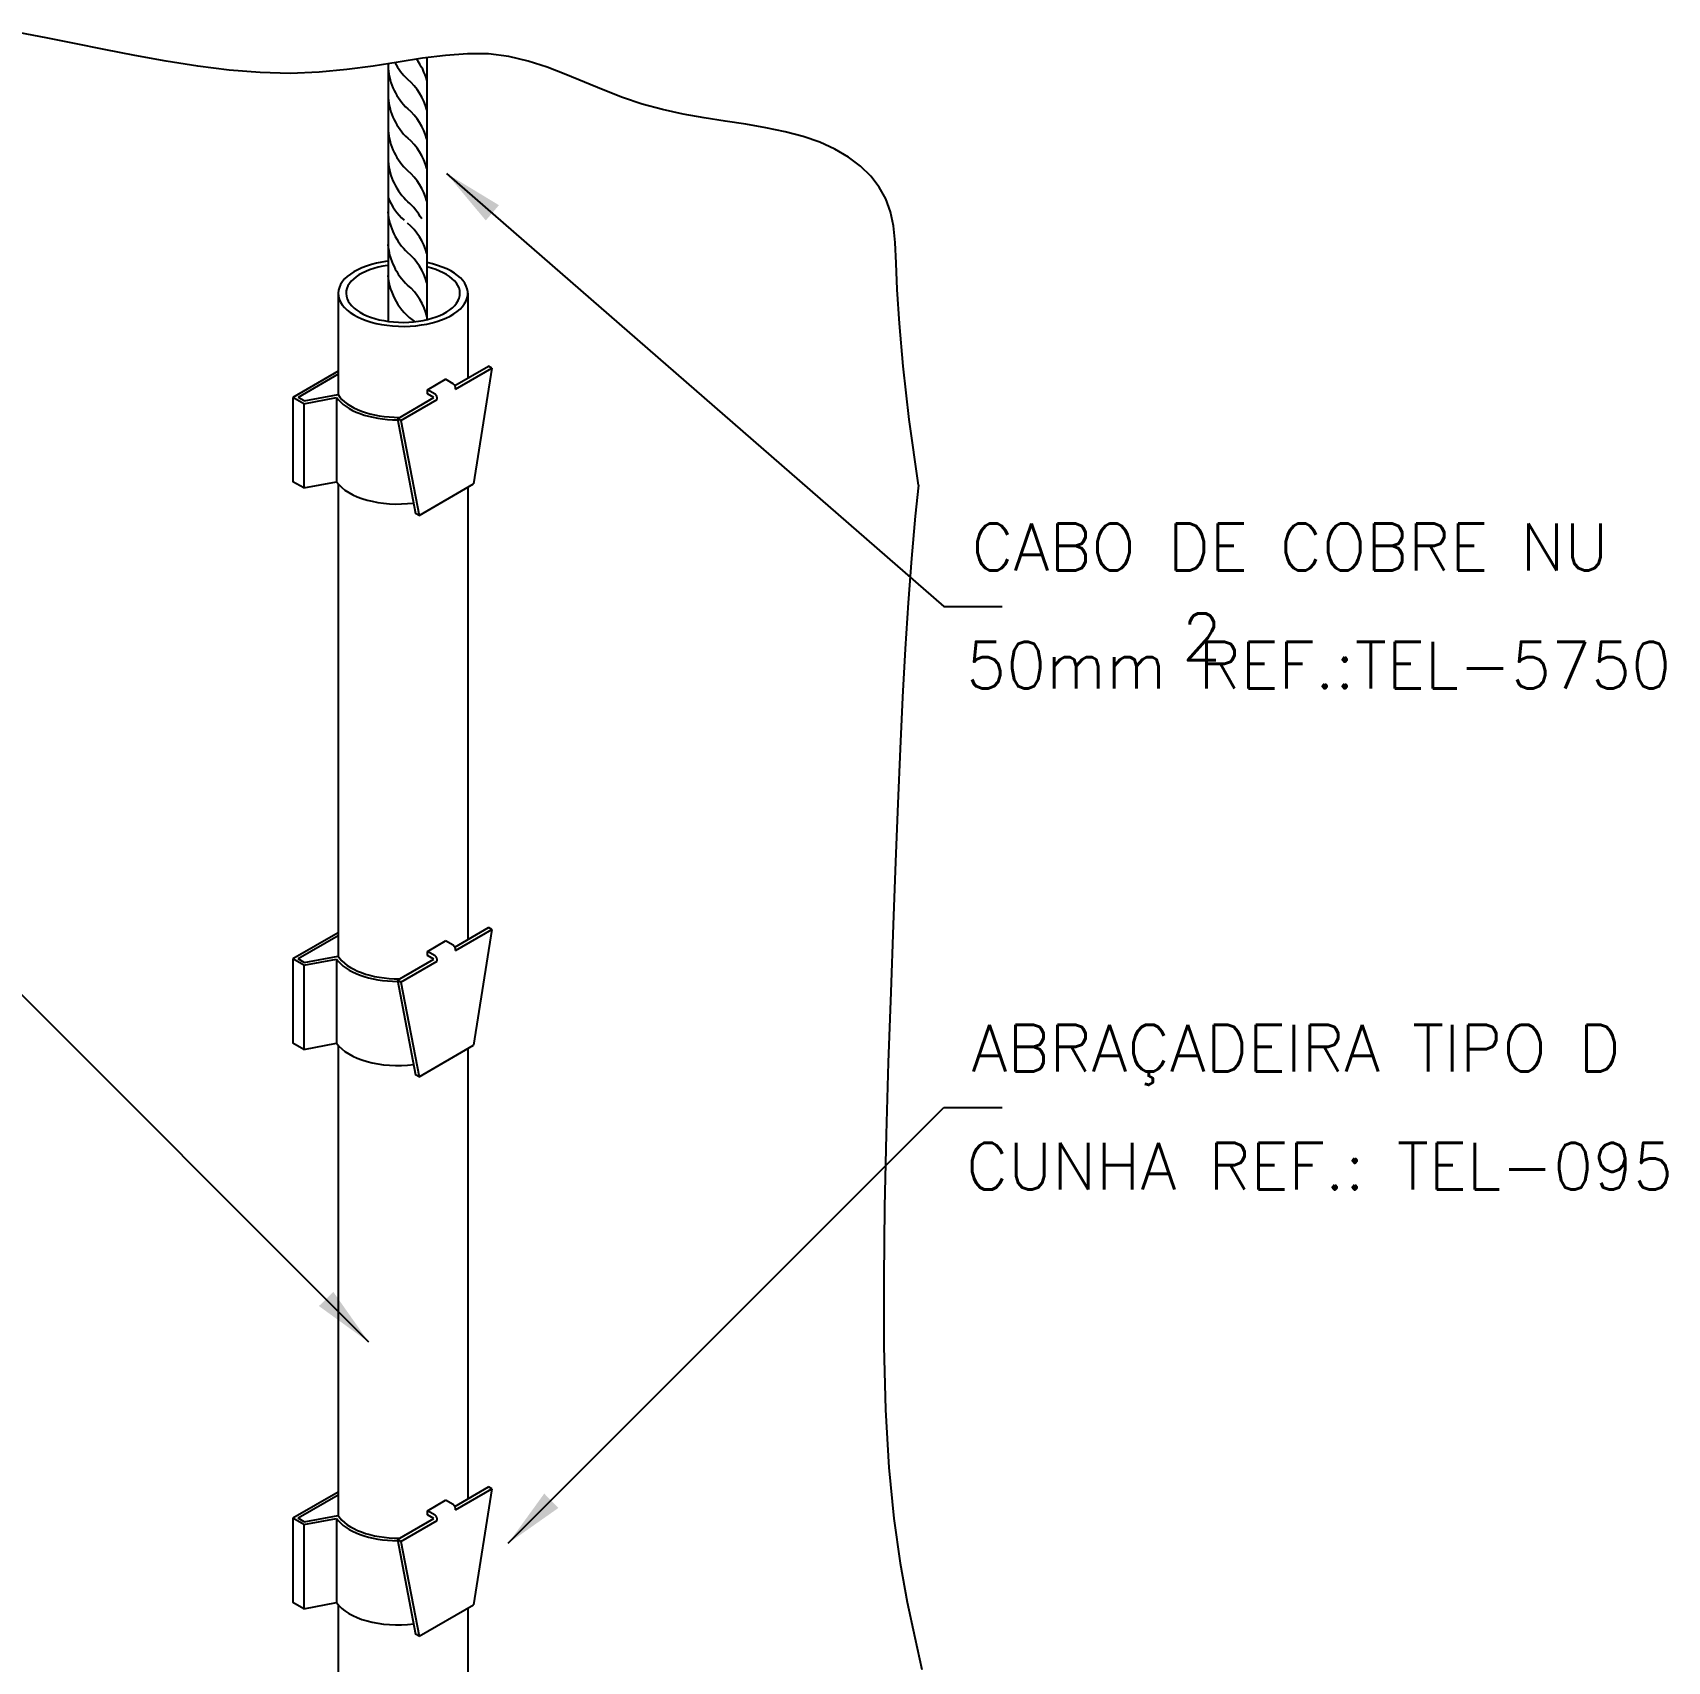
# Model space of a CAD drawing. Header units: millimetres. Extents: x -4973.8 to -4954.5, y -4694.7 to -4675.4.
# Drawn here: x -4968.25 to -4961.26, y -4682.41 to -4675.45 of the extents above; entities that cross this region are included whole.
import ezdxf

# ---------------------------------------------------------------- set-up
doc = ezdxf.new("R2010")
doc.units = ezdxf.units.MM
doc.header["$LTSCALE"] = 10
doc.layers.add('Termotécnica', color=7, linetype='Continuous')
doc.styles.add('r80', font='romans.shx')

msp = doc.modelspace()

# ---------------------------------------------------------------- linework, layer by layer
at = {"layer": 'Termotécnica', "color": 2}
for p, q in [((-4966.567, -4675.5531), (-4966.567, -4676.6725)), ((-4966.7333, -4675.5784), (-4966.7333, -4676.6803)), ((-4966.9462, -4676.5606), (-4966.9462, -4676.9953)), ((-4966.3919, -4676.5606), (-4966.3919, -4676.9229)), ((-4966.9462, -4676.9464), (-4966.9462, -4676.9947)), ((-4966.9462, -4677.375), (-4966.9462, -4679.396)), ((-4966.3919, -4677.3895), (-4966.3919, -4679.3243)), ((-4966.9462, -4679.3478), (-4966.9462, -4679.3962)), ((-4966.9462, -4679.7758), (-4966.9462, -4680.0386)), ((-4966.3919, -4679.7909), (-4966.3919, -4681.7165)), ((-4966.9462, -4680.0386), (-4966.9462, -4681.7883)), ((-4966.3919, -4681.3212), (-4966.3919, -4681.7165)), ((-4966.9462, -4682.1676), (-4966.9462, -4683.5876)), ((-4966.3919, -4682.1831), (-4966.3919, -4683.5165))]:
    msp.add_line(p, q, dxfattribs=at)
at = {"layer": 'Termotécnica', "color": 2, "ltscale": 1.6}
for p, q in [((-4966.4835, -4676.0475), (-4964.3557, -4677.9001)), ((-4966.8161, -4681.0456), (-4970.532, -4677.3298)), ((-4964.3557, -4677.9001), (-4964.1057, -4677.9001)), ((-4966.219, -4681.9062), (-4964.3557, -4680.0429)), ((-4964.3557, -4680.0429), (-4964.1057, -4680.0429))]:
    msp.add_line(p, q, dxfattribs=at)
at = {"layer": 'Termotécnica', "color": 3}
for p, q in [((-4966.9462, -4676.8936), (-4967.1402, -4677.0056)), ((-4966.4478, -4676.9551), (-4966.3034, -4676.8718)), ((-4966.4449, -4676.9701), (-4966.2891, -4676.8801)), ((-4966.2891, -4676.8801), (-4966.367, -4677.3751)), ((-4966.2891, -4676.8801), (-4966.3034, -4676.8718)), ((-4966.9462, -4676.9066), (-4967.1177, -4677.0056)), ((-4966.5649, -4676.9733), (-4966.487, -4676.9283)), ((-4966.5323, -4676.9921), (-4966.5649, -4676.9733)), ((-4966.5649, -4676.9908), (-4966.5649, -4676.9733)), ((-4966.4543, -4676.9471), (-4966.487, -4676.9283)), ((-4966.4449, -4676.9701), (-4966.4449, -4676.9645)), ((-4967.1402, -4677.0056), (-4967.1402, -4677.3661)), ((-4967.0934, -4677.0326), (-4967.1402, -4677.0056)), ((-4967.0914, -4677.0207), (-4967.1177, -4677.0056)), ((-4967.0934, -4677.0326), (-4966.9532, -4677.0061)), ((-4967.0934, -4677.0326), (-4967.0934, -4677.3931)), ((-4967.0914, -4677.0207), (-4966.9472, -4676.9935)), ((-4966.9532, -4677.0061), (-4966.9532, -4677.3661)), ((-4966.6931, -4677.0968), (-4966.5372, -4677.0068)), ((-4966.6788, -4677.1051), (-4966.5229, -4677.0151)), ((-4966.5372, -4677.0068), (-4966.5649, -4676.9908)), ((-4966.6788, -4677.1051), (-4966.6931, -4677.0968)), ((-4966.6931, -4677.0968), (-4966.6152, -4677.5018)), ((-4966.6788, -4677.1051), (-4966.6008, -4677.5101)), ((-4967.0934, -4677.3931), (-4967.1402, -4677.3661)), ((-4967.0934, -4677.3926), (-4966.9532, -4677.3661)), ((-4966.6008, -4677.5101), (-4966.367, -4677.3751)), ((-4966.6008, -4677.5101), (-4966.6152, -4677.5018)), ((-4966.4478, -4679.3566), (-4966.3034, -4679.2732)), ((-4966.4449, -4679.3715), (-4966.2891, -4679.2815)), ((-4966.2891, -4679.2815), (-4966.367, -4679.7765)), ((-4966.2891, -4679.2815), (-4966.3034, -4679.2732)), ((-4966.9462, -4679.295), (-4967.1402, -4679.407)), ((-4966.9462, -4679.308), (-4967.1177, -4679.407)), ((-4966.5649, -4679.3747), (-4966.487, -4679.3297)), ((-4966.4543, -4679.3486), (-4966.487, -4679.3297)), ((-4967.0934, -4679.434), (-4967.1402, -4679.407)), ((-4967.1402, -4679.407), (-4967.1402, -4679.7675)), ((-4967.0914, -4679.4222), (-4967.1177, -4679.407)), ((-4967.0934, -4679.434), (-4966.9532, -4679.4075)), ((-4967.0914, -4679.4222), (-4966.9472, -4679.395)), ((-4966.9532, -4679.4075), (-4966.9532, -4679.7675)), ((-4966.6931, -4679.4982), (-4966.5372, -4679.4082)), ((-4966.6788, -4679.5065), (-4966.5229, -4679.4165)), ((-4966.5649, -4679.3923), (-4966.5649, -4679.3747)), ((-4966.5323, -4679.3936), (-4966.5649, -4679.3747)), ((-4966.5372, -4679.4082), (-4966.5649, -4679.3923)), ((-4966.4449, -4679.3715), (-4966.4449, -4679.3659)), ((-4967.0934, -4679.434), (-4967.0934, -4679.7945)), ((-4966.6931, -4679.4982), (-4966.6152, -4679.9032)), ((-4966.6788, -4679.5065), (-4966.6931, -4679.4982)), ((-4966.6788, -4679.5065), (-4966.6008, -4679.9115)), ((-4967.0934, -4679.7945), (-4967.1402, -4679.7675)), ((-4967.0934, -4679.794), (-4966.9532, -4679.7675)), ((-4966.6008, -4679.9115), (-4966.367, -4679.7765)), ((-4966.6008, -4679.9115), (-4966.6152, -4679.9032)), ((-4966.9462, -4681.6872), (-4967.1402, -4681.7992)), ((-4966.9462, -4681.7002), (-4967.1177, -4681.7992)), ((-4966.5649, -4681.7669), (-4966.487, -4681.7219)), ((-4966.4543, -4681.7407), (-4966.487, -4681.7219)), ((-4966.4478, -4681.7487), (-4966.3034, -4681.6654)), ((-4966.4449, -4681.7637), (-4966.2891, -4681.6737)), ((-4966.2891, -4681.6737), (-4966.367, -4682.1687)), ((-4966.2891, -4681.6737), (-4966.3034, -4681.6654)), ((-4967.0914, -4681.8143), (-4966.9472, -4681.7871)), ((-4966.5323, -4681.7857), (-4966.5649, -4681.7669)), ((-4966.5649, -4681.7844), (-4966.5649, -4681.7669)), ((-4966.5372, -4681.8004), (-4966.5649, -4681.7844)), ((-4966.4449, -4681.7637), (-4966.4449, -4681.7581)), ((-4967.1402, -4681.7992), (-4967.1402, -4682.1597)), ((-4967.0934, -4681.8262), (-4967.1402, -4681.7992)), ((-4967.0914, -4681.8143), (-4967.1177, -4681.7992)), ((-4967.0934, -4681.8262), (-4966.9532, -4681.7997)), ((-4967.0934, -4681.8262), (-4967.0934, -4682.1867)), ((-4966.9532, -4681.7997), (-4966.9532, -4682.1597)), ((-4966.6931, -4681.8904), (-4966.5372, -4681.8004)), ((-4966.6788, -4681.8987), (-4966.5229, -4681.8087)), ((-4966.6788, -4681.8987), (-4966.6931, -4681.8904)), ((-4966.6931, -4681.8904), (-4966.6152, -4682.2954)), ((-4966.6788, -4681.8987), (-4966.6008, -4682.3037)), ((-4967.0934, -4682.1867), (-4967.1402, -4682.1597)), ((-4967.0934, -4682.1862), (-4966.9532, -4682.1597)), ((-4966.6008, -4682.3037), (-4966.367, -4682.1687)), ((-4966.6008, -4682.3037), (-4966.6152, -4682.2954))]:
    msp.add_line(p, q, dxfattribs=at)
at = {"layer": 'Termotécnica', "color": 1}
for points in [[(-4964.4642, -4677.3805), (-4964.5034, -4677.1003), (-4964.5295, -4676.8723), (-4964.5455, -4676.6894), (-4964.5546, -4676.5449), (-4964.5598, -4676.4318), (-4964.5642, -4676.3432), (-4964.571, -4676.2723), (-4964.5833, -4676.2122), (-4964.6035, -4676.1571), (-4964.6319, -4676.106), (-4964.6682, -4676.0591), (-4964.7122, -4676.0163), (-4964.7634, -4675.9779), (-4964.8216, -4675.9439), (-4964.8865, -4675.9144), (-4964.9577, -4675.8896), (-4965.0349, -4675.8693), (-4965.1169, -4675.8524), (-4965.2027, -4675.8377), (-4965.291, -4675.8239), (-4965.3807, -4675.8096), (-4965.4707, -4675.7937), (-4965.5597, -4675.7746), (-4965.6467, -4675.7513), (-4965.7308, -4675.7229), (-4965.8125, -4675.6909), (-4965.8928, -4675.6574), (-4965.9725, -4675.6243), (-4966.0525, -4675.5937), (-4966.1338, -4675.5676), (-4966.2171, -4675.548), (-4966.3034, -4675.537), (-4966.3936, -4675.5358), (-4966.4878, -4675.5428), (-4966.5863, -4675.5556), (-4966.6894, -4675.5716), (-4966.7973, -4675.5885), (-4966.9101, -4675.6038), (-4967.028, -4675.6151), (-4967.1514, -4675.62), (-4967.2801, -4675.6166), (-4967.4127, -4675.6059), (-4967.5475, -4675.5893), (-4967.6829, -4675.5681), (-4967.817, -4675.5439), (-4967.9483, -4675.5182), (-4968.0749, -4675.4924), (-4968.1953, -4675.4679), (-4968.3081, -4675.446)], [(-4964.4642, -4677.3805), (-4964.4781, -4677.5129), (-4964.4945, -4677.6952), (-4964.5086, -4677.8839), (-4964.521, -4678.0809), (-4964.5321, -4678.2883), (-4964.5423, -4678.508), (-4964.5521, -4678.7421), (-4964.5619, -4678.9925), (-4964.5721, -4679.2611), (-4964.5829, -4679.5486), (-4964.5935, -4679.8498), (-4964.6028, -4680.1584), (-4964.6097, -4680.4677), (-4964.613, -4680.7712), (-4964.6117, -4681.0626), (-4964.6047, -4681.3352), (-4964.5909, -4681.5826), (-4964.5697, -4681.8001), (-4964.5427, -4681.9906), (-4964.5122, -4682.1585), (-4964.4804, -4682.3086), (-4964.4495, -4682.4455)]]:
    msp.add_lwpolyline(points, dxfattribs=at)
for centre, radius, start, end in [((-4966.4653, -4675.4495), 0.269, 207.53057, 226.89902), ((-4966.8189, -4675.7185), 0.261, 15.18988, 37.52929), ((-4966.4653, -4675.5751), 0.269, 184.97011, 226.89902), ((-4966.8189, -4675.8441), 0.261, 15.18988, 49.41632), ((-4966.4653, -4675.7007), 0.269, 184.97011, 226.89902), ((-4966.8189, -4675.9697), 0.261, 15.18988, 49.41632), ((-4966.4651, -4675.8403), 0.269, 184.97011, 226.89902), ((-4966.8189, -4676.0952), 0.261, 15.18988, 49.41632), ((-4966.4651, -4675.9724), 0.269, 184.97011, 226.89902), ((-4966.8187, -4676.2349), 0.261, 15.18988, 49.41632), ((-4966.4729, -4676.0403), 0.2831, 203.08116, 227.28842), ((-4966.8187, -4676.367), 0.261, 28.43711, 49.41632), ((-4966.4659, -4676.1892), 0.269, 184.97011, 226.89902), ((-4966.8195, -4676.4582), 0.261, 15.18988, 49.41632), ((-4966.4658, -4676.3288), 0.269, 184.97011, 226.89902), ((-4966.8195, -4676.5837), 0.261, 15.18988, 49.41632), ((-4966.4658, -4676.4609), 0.269, 184.97011, 235.12878), ((-4966.8193, -4676.7234), 0.261, 13.626, 49.41632)]:
    msp.add_arc(centre, radius, start, end, dxfattribs=at)
at = {"layer": 'Termotécnica', "color": 3}
for centre in [(-4966.4708, -4676.9673), (-4966.5488, -4677.0123), (-4966.4708, -4679.3687), (-4966.5488, -4679.4137), (-4966.5488, -4681.8059), (-4966.4708, -4681.7609)]:
    msp.add_arc(centre, 0.026, 353.82981, 50.73051, dxfattribs=at)
at = {"layer": 'Termotécnica', "color": 2}
for major_axis, start_param, end_param in [((0.2772, 0), 1.810581, 7.474127), ((-0.2436, 0), -1.297509, 4.281065)]:
    msp.add_ellipse((-4966.6691, -4676.5606), major_axis=major_axis, ratio=0.509483, start_param=start_param, end_param=end_param, dxfattribs=at)
at = {"layer": 'Termotécnica', "color": 3}
for centre, major_axis, start_param, end_param in [((-4966.6909, -4676.9604), (0.2772, 0), 3.471456, 4.707687), ((-4966.6836, -4676.9499), (-0.2772, 0), 0.313964, 1.566094), ((-4966.6909, -4677.3204), (-0.2772, 0), 0.329863, 1.816391), ((-4966.6909, -4679.3618), (0.2772, 0), 3.471456, 4.707687), ((-4966.6836, -4679.3514), (-0.2772, 0), 0.313964, 1.566094), ((-4966.6909, -4679.7218), (-0.2772, 0), 0.329863, 1.816391), ((-4966.6836, -4681.7435), (-0.2772, 0), 0.313964, 1.566094), ((-4966.6909, -4681.754), (0.2772, 0), 3.471456, 4.707687), ((-4966.6909, -4682.114), (-0.2772, 0), 0.329863, 1.816391)]:
    msp.add_ellipse(centre, major_axis=major_axis, ratio=0.509483, start_param=start_param, end_param=end_param, dxfattribs=at)
at = {"layer": 'Termotécnica', "color": 2, "ltscale": 1.6}
for points in [[(-4966.2588, -4676.1836), (-4966.3151, -4676.2491), (-4966.4835, -4676.0475)], [(-4966.9674, -4680.8309), (-4967.0289, -4680.8916), (-4966.8161, -4681.0456)], [(-4966.0043, -4681.7549), (-4966.065, -4681.6935), (-4966.219, -4681.9062)]]:
    msp.add_solid(points, dxfattribs=at)

# ---------------------------------------------------------------- texts
at = {"layer": 'Termotécnica', "color": 2, "ltscale": 1.6, "style": 'r80'}
for s, p in [('CABO DE COBRE NU', (-4964.2379, -4677.7456)), ('50mm REF.:TEL-5750', (-4964.2607, -4678.2505)), ('ABRAÇADEIRA TIPO D', (-4964.2379, -4679.8884)), ('CUNHA REF.: TEL-095', (-4964.2607, -4680.3934))]:
    msp.add_text(s, height=0.2, dxfattribs=at).set_placement(p)
at = {"layer": 'Termotécnica', "color": 2, "style": 'r80'}
msp.add_text('2', height=0.2, dxfattribs=at).set_placement((-4963.3374, -4678.1294))

doc.saveas('drawing.dxf')
